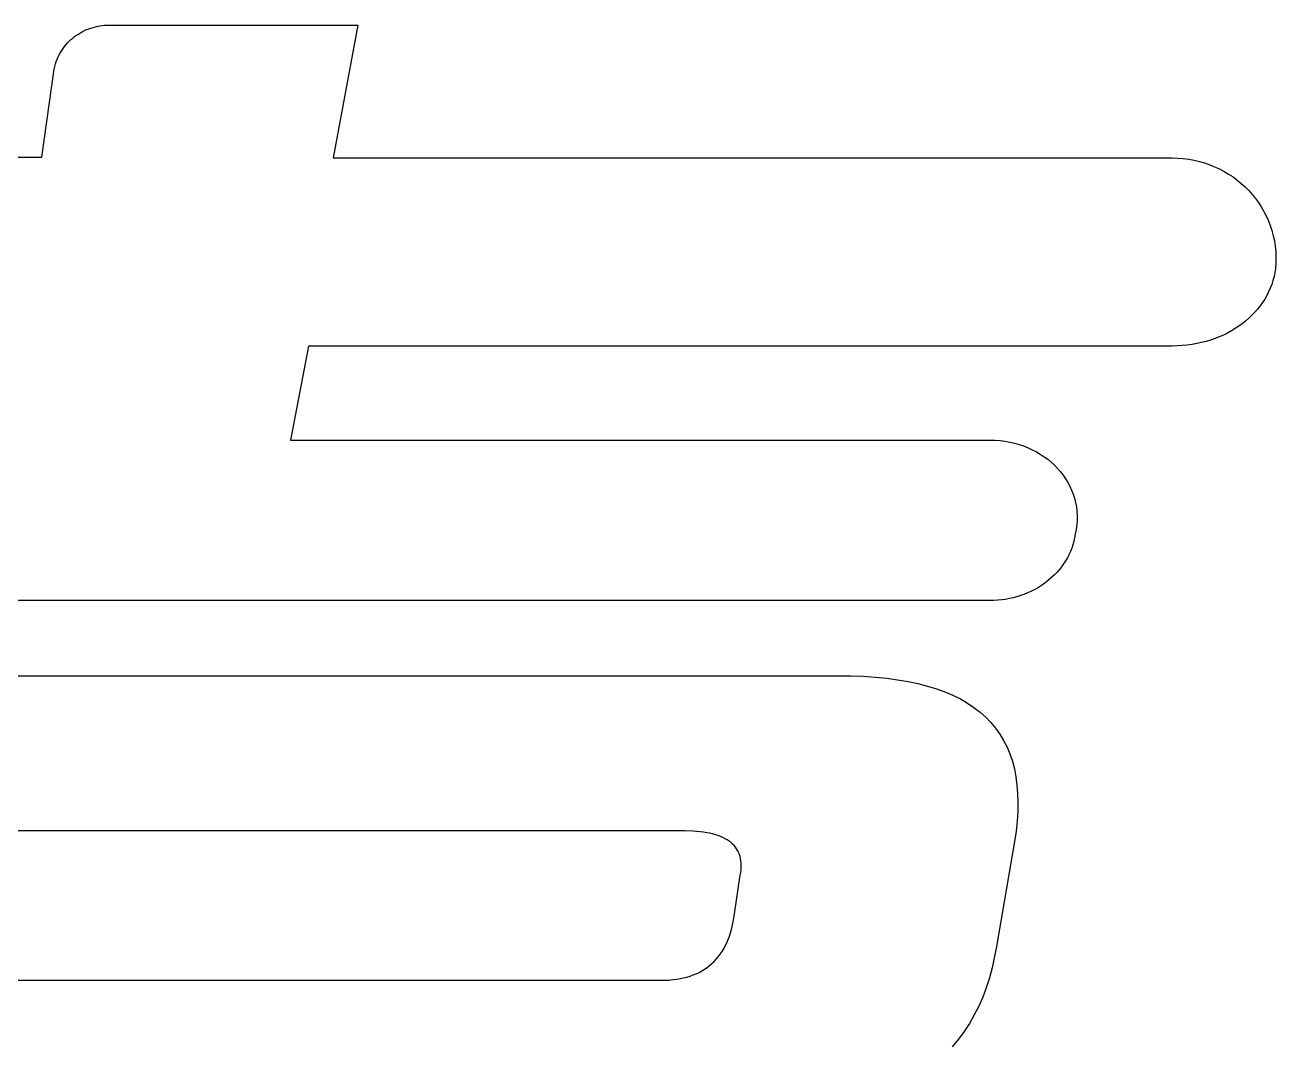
# Model space of a CAD drawing. Header units: millimetres. Extents: x 6 to 276, y -192 to -5.
# Drawn here: x 123.072 to 125.824, y -188.848 to -186.609 of the extents above; entities that cross this region are included whole.
import ezdxf

# ---------------------------------------------------------------- set-up
doc = ezdxf.new("R2010")
doc.units = ezdxf.units.MM
doc.layers.add('BLUETHIRTYONE', color=171, linetype='CONTINUOUS')
doc.layers.add('RED', color=14, linetype='CONTINUOUS')

msp = doc.modelspace()

# ---------------------------------------------------------------- linework, layer by layer
at = {"layer": 'BLUETHIRTYONE', "linetype": 'CONTINUOUS'}
for p, q in [((123.2218, -186.6142), (123.2267, -186.6128)), ((123.2267, -186.6128), (123.2317, -186.6117)), ((123.2317, -186.6117), (123.2367, -186.6108)), ((123.2367, -186.6108), (123.2417, -186.6101)), ((123.2417, -186.6101), (123.2468, -186.6095)), ((123.2468, -186.6095), (123.2519, -186.6092)), ((123.2519, -186.6092), (123.257, -186.6091)), ((123.257, -186.6091), (123.804, -186.6091)), ((123.804, -186.6091), (123.7497, -186.9014)), ((123.1728, -186.6413), (123.1767, -186.6379)), ((123.1767, -186.6379), (123.1808, -186.6347)), ((123.1808, -186.6347), (123.1849, -186.6317)), ((123.1849, -186.6317), (123.1892, -186.6289)), ((123.1892, -186.6289), (123.1936, -186.6262)), ((123.1936, -186.6262), (123.1981, -186.6237)), ((123.1981, -186.6237), (123.2027, -186.6214)), ((123.2027, -186.6214), (123.2074, -186.6193)), ((123.2074, -186.6193), (123.2121, -186.6174)), ((123.2121, -186.6174), (123.2169, -186.6157)), ((123.2169, -186.6157), (123.2218, -186.6142)), ((123.1497, -186.6697), (123.1525, -186.6652)), ((123.1525, -186.6652), (123.1554, -186.6608)), ((123.1554, -186.6608), (123.1586, -186.6565)), ((123.1586, -186.6565), (123.1619, -186.6525)), ((123.1619, -186.6525), (123.1654, -186.6486)), ((123.1654, -186.6486), (123.169, -186.6449)), ((123.169, -186.6449), (123.1728, -186.6413)), ((123.1372, -186.7003), (123.1387, -186.6948)), ((123.1387, -186.6948), (123.1405, -186.6895)), ((123.1405, -186.6895), (123.1425, -186.6843)), ((123.1425, -186.6843), (123.1447, -186.6793)), ((123.1447, -186.6793), (123.1471, -186.6744)), ((123.1471, -186.6744), (123.1497, -186.6697)), ((123.1087, -186.8995), (123.1359, -186.7059)), ((123.1359, -186.7059), (123.1372, -186.7003)), ((121.0502, -186.8995), (123.1087, -186.8995)), ((123.7497, -186.9014), (125.5952, -186.9014)), ((125.5952, -186.9014), (125.6077, -186.9017)), ((125.6077, -186.9017), (125.6199, -186.9027)), ((125.6199, -186.9027), (125.632, -186.9042)), ((125.632, -186.9042), (125.6439, -186.9064)), ((125.6439, -186.9064), (125.6555, -186.9091)), ((125.6555, -186.9091), (125.6669, -186.9124)), ((125.6669, -186.9124), (125.6781, -186.9163)), ((125.6781, -186.9163), (125.6889, -186.9207)), ((125.6889, -186.9207), (125.6995, -186.9256)), ((125.6995, -186.9256), (125.7097, -186.931)), ((125.7097, -186.931), (125.7197, -186.9369)), ((125.7197, -186.9369), (125.7293, -186.9432)), ((125.7293, -186.9432), (125.7385, -186.95)), ((125.7385, -186.95), (125.7473, -186.9573)), ((125.7473, -186.9573), (125.7558, -186.965)), ((125.7558, -186.965), (125.7638, -186.973)), ((125.7638, -186.973), (125.7714, -186.9815)), ((125.7714, -186.9815), (125.7786, -186.9903)), ((125.7786, -186.9903), (125.7853, -186.9995)), ((125.7853, -186.9995), (125.7915, -187.0091)), ((125.7915, -187.0091), (125.7973, -187.0189)), ((125.7973, -187.0189), (125.8025, -187.0291)), ((125.8025, -187.0291), (125.8072, -187.0396)), ((125.8072, -187.0396), (125.8113, -187.0503)), ((125.8113, -187.0503), (125.8149, -187.0613)), ((125.8149, -187.0613), (125.8179, -187.0726)), ((125.8179, -187.0726), (125.8203, -187.0841)), ((125.8203, -187.0841), (125.8221, -187.0958)), ((125.8221, -187.0958), (125.8233, -187.1076)), ((125.8233, -187.1076), (125.8238, -187.1197)), ((125.8236, -187.1319), (125.8228, -187.1443)), ((125.8238, -187.1197), (125.8236, -187.1319)), ((125.8195, -187.1622), (125.8172, -187.1709)), ((125.8214, -187.1533), (125.8195, -187.1622)), ((125.8228, -187.1443), (125.8214, -187.1533)), ((125.8112, -187.1878), (125.8075, -187.196)), ((125.8144, -187.1795), (125.8112, -187.1878)), ((125.8172, -187.1709), (125.8144, -187.1795)), ((125.799, -187.2119), (125.7941, -187.2195)), ((125.8035, -187.204), (125.799, -187.2119)), ((125.8075, -187.196), (125.8035, -187.204)), ((125.7772, -187.2409), (125.7709, -187.2476)), ((125.7832, -187.234), (125.7772, -187.2409)), ((125.7889, -187.2268), (125.7832, -187.234)), ((125.7941, -187.2195), (125.7889, -187.2268)), ((125.742, -187.2716), (125.734, -187.2769)), ((125.7497, -187.266), (125.742, -187.2716)), ((125.7571, -187.2602), (125.7497, -187.266)), ((125.7641, -187.254), (125.7571, -187.2602)), ((125.7709, -187.2476), (125.7641, -187.254)), ((125.6898, -187.2987), (125.6801, -187.3021)), ((125.6991, -187.295), (125.6898, -187.2987)), ((125.7083, -187.291), (125.6991, -187.295)), ((125.7171, -187.2866), (125.7083, -187.291)), ((125.7257, -187.2819), (125.7171, -187.2866)), ((125.734, -187.2769), (125.7257, -187.2819)), ((123.6954, -187.3151), (123.6557, -187.522)), ((125.5952, -187.3151), (123.6954, -187.3151)), ((125.6065, -187.3149), (125.5952, -187.3151)), ((125.6176, -187.3143), (125.6065, -187.3149)), ((125.6285, -187.3132), (125.6176, -187.3143)), ((125.6393, -187.3118), (125.6285, -187.3132)), ((125.6498, -187.3099), (125.6393, -187.3118)), ((125.6601, -187.3077), (125.6498, -187.3099)), ((125.6702, -187.3051), (125.6601, -187.3077)), ((125.6801, -187.3021), (125.6702, -187.3051)), ((123.6557, -187.522), (125.1944, -187.522)), ((125.1944, -187.522), (125.2057, -187.5223)), ((125.2057, -187.5223), (125.2167, -187.5231)), ((125.2167, -187.5231), (125.2276, -187.5245)), ((125.2276, -187.5245), (125.2383, -187.5264)), ((125.2383, -187.5264), (125.2487, -187.5288)), ((125.2487, -187.5288), (125.2588, -187.5317)), ((125.2588, -187.5317), (125.2687, -187.535)), ((125.2687, -187.535), (125.2784, -187.5389)), ((125.2784, -187.5389), (125.2877, -187.5431)), ((125.2877, -187.5431), (125.2967, -187.5478)), ((125.2967, -187.5478), (125.3053, -187.5529)), ((125.3053, -187.5529), (125.3137, -187.5585)), ((125.3137, -187.5585), (125.3216, -187.5643)), ((125.3216, -187.5643), (125.3292, -187.5706)), ((125.3292, -187.5706), (125.3364, -187.5772)), ((125.3364, -187.5772), (125.3431, -187.5842)), ((125.3431, -187.5842), (125.3495, -187.5915)), ((125.3495, -187.5915), (125.3554, -187.599)), ((125.3554, -187.599), (125.3608, -187.6069)), ((125.3608, -187.6069), (125.3658, -187.6151)), ((125.3658, -187.6151), (125.3702, -187.6235)), ((125.3702, -187.6235), (125.3742, -187.6321)), ((125.3742, -187.6321), (125.3776, -187.641)), ((125.3776, -187.641), (125.3805, -187.6501)), ((125.3805, -187.6501), (125.3829, -187.6594)), ((125.3829, -187.6594), (125.3846, -187.6689)), ((125.3846, -187.6689), (125.3858, -187.6786)), ((125.3858, -187.6786), (125.3864, -187.6884)), ((125.3856, -187.7084), (125.3843, -187.7186)), ((125.3863, -187.6984), (125.3856, -187.7084)), ((125.3864, -187.6884), (125.3863, -187.6984)), ((125.3809, -187.7368), (125.3791, -187.7446)), ((125.3823, -187.7289), (125.3809, -187.7368)), ((125.3843, -187.7186), (125.3823, -187.7289)), ((125.3716, -187.767), (125.3683, -187.7741)), ((125.3745, -187.7597), (125.3716, -187.767)), ((125.377, -187.7522), (125.3745, -187.7597)), ((125.3791, -187.7446), (125.377, -187.7522)), ((125.3566, -187.7943), (125.3521, -187.8006)), ((125.3609, -187.7878), (125.3566, -187.7943)), ((125.3648, -187.781), (125.3609, -187.7878)), ((125.3683, -187.7741), (125.3648, -187.781)), ((125.331, -187.8238), (125.3251, -187.829)), ((125.3367, -187.8184), (125.331, -187.8238)), ((125.3421, -187.8127), (125.3367, -187.8184)), ((125.3472, -187.8068), (125.3421, -187.8127)), ((125.3521, -187.8006), (125.3472, -187.8068)), ((125.2918, -187.8513), (125.2845, -187.855)), ((125.2989, -187.8474), (125.2918, -187.8513)), ((125.3058, -187.8432), (125.2989, -187.8474)), ((125.3124, -187.8387), (125.3058, -187.8432)), ((125.3189, -187.834), (125.3124, -187.8387)), ((125.3251, -187.829), (125.3189, -187.834)), ((125.1944, -187.875), (121.3425, -187.875)), ((125.2032, -187.8749), (125.1944, -187.875)), ((125.2118, -187.8743), (125.2032, -187.8749)), ((125.2204, -187.8735), (125.2118, -187.8743)), ((125.2289, -187.8723), (125.2204, -187.8735)), ((125.2373, -187.8707), (125.2289, -187.8723)), ((125.2455, -187.8689), (125.2373, -187.8707)), ((125.2537, -187.8667), (125.2455, -187.8689)), ((125.2616, -187.8642), (125.2537, -187.8667)), ((125.2694, -187.8614), (125.2616, -187.8642)), ((125.2771, -187.8583), (125.2694, -187.8614)), ((125.2845, -187.855), (125.2771, -187.8583)), ((121.5701, -188.0402), (124.8603, -188.0402)), ((124.8603, -188.0402), (124.8888, -188.0405)), ((124.8888, -188.0405), (124.9161, -188.0416)), ((124.9161, -188.0416), (124.9423, -188.0434)), ((124.9423, -188.0434), (124.9674, -188.0459)), ((124.9674, -188.0459), (124.9914, -188.0491)), ((124.9914, -188.0491), (125.0143, -188.053)), ((125.0143, -188.053), (125.0362, -188.0576)), ((125.0362, -188.0576), (125.057, -188.0629)), ((125.057, -188.0629), (125.0767, -188.069)), ((125.0767, -188.069), (125.0953, -188.0757)), ((125.0953, -188.0757), (125.1129, -188.0832)), ((125.1129, -188.0832), (125.1295, -188.0914)), ((125.1295, -188.0914), (125.145, -188.1003)), ((125.145, -188.1003), (125.1594, -188.1099)), ((125.1594, -188.1099), (125.1728, -188.1202)), ((125.1728, -188.1202), (125.1853, -188.1313)), ((125.1853, -188.1313), (125.1966, -188.143)), ((125.1966, -188.143), (125.207, -188.1555)), ((125.207, -188.1555), (125.2164, -188.1686)), ((125.2164, -188.1686), (125.2247, -188.1825)), ((125.2247, -188.1825), (125.2321, -188.1971)), ((125.2321, -188.1971), (125.2384, -188.2124)), ((125.2384, -188.2124), (125.2438, -188.2284)), ((125.2438, -188.2284), (125.2482, -188.2451)), ((125.2482, -188.2451), (125.2516, -188.2626)), ((125.2516, -188.2626), (125.254, -188.2807)), ((125.254, -188.2807), (125.2555, -188.2996)), ((125.2555, -188.2996), (125.256, -188.3192)), ((125.256, -188.3192), (125.2556, -188.3394)), ((125.2556, -188.3394), (125.2542, -188.3604)), ((125.2542, -188.3604), (125.2519, -188.3821)), ((124.5242, -188.3818), (121.7956, -188.3818)), ((124.5412, -188.3822), (124.5242, -188.3818)), ((124.5569, -188.3835), (124.5412, -188.3822)), ((124.5643, -188.3844), (124.5569, -188.3835)), ((124.5714, -188.3855), (124.5643, -188.3844)), ((124.5781, -188.3868), (124.5714, -188.3855)), ((124.5845, -188.3884), (124.5781, -188.3868)), ((124.5907, -188.3901), (124.5845, -188.3884)), ((124.5965, -188.392), (124.5907, -188.3901)), ((124.602, -188.3941), (124.5965, -188.392)), ((124.6071, -188.3964), (124.602, -188.3941)), ((124.612, -188.3989), (124.6071, -188.3964)), ((124.6165, -188.4015), (124.612, -188.3989)), ((124.6208, -188.4044), (124.6165, -188.4015)), ((125.2519, -188.3821), (125.2487, -188.4046)), ((124.6247, -188.4074), (124.6208, -188.4044)), ((124.6283, -188.4106), (124.6247, -188.4074)), ((124.6316, -188.414), (124.6283, -188.4106)), ((124.6346, -188.4175), (124.6316, -188.414)), ((124.6373, -188.4213), (124.6346, -188.4175)), ((124.6396, -188.4252), (124.6373, -188.4213)), ((124.6417, -188.4292), (124.6396, -188.4252)), ((124.6435, -188.4334), (124.6417, -188.4292)), ((125.2487, -188.4046), (125.209, -188.6361)), ((124.6449, -188.4378), (124.6435, -188.4334)), ((124.646, -188.4424), (124.6449, -188.4378)), ((124.6468, -188.4471), (124.646, -188.4424)), ((124.6474, -188.452), (124.6468, -188.4471)), ((124.6476, -188.457), (124.6474, -188.452)), ((124.6328, -188.564), (124.6453, -188.4786)), ((124.6453, -188.4786), (124.6463, -188.473)), ((124.6463, -188.473), (124.647, -188.4675)), ((124.647, -188.4675), (124.6475, -188.4622)), ((124.6475, -188.4622), (124.6476, -188.457)), ((124.6299, -188.5816), (124.6328, -188.564)), ((124.6261, -188.5981), (124.6299, -188.5816)), ((124.6156, -188.6277), (124.6186, -188.6207)), ((124.6186, -188.6207), (124.6214, -188.6134)), ((124.6214, -188.6134), (124.6261, -188.5981)), ((124.6012, -188.6528), (124.6052, -188.6469)), ((124.6052, -188.6469), (124.6089, -188.6408)), ((124.6089, -188.6408), (124.6124, -188.6344)), ((124.6124, -188.6344), (124.6156, -188.6277)), ((125.209, -188.6361), (125.1997, -188.6827)), ((124.5778, -188.6778), (124.5829, -188.6734)), ((124.5829, -188.6734), (124.5879, -188.6686)), ((124.5879, -188.6686), (124.5925, -188.6636)), ((124.5925, -188.6636), (124.597, -188.6583)), ((124.597, -188.6583), (124.6012, -188.6528)), ((124.5207, -188.7049), (124.528, -188.7031)), ((124.528, -188.7031), (124.535, -188.7009)), ((124.535, -188.7009), (124.5418, -188.6985)), ((124.5418, -188.6985), (124.5484, -188.6957)), ((124.5484, -188.6957), (124.5548, -188.6927)), ((124.5548, -188.6927), (124.5609, -188.6894)), ((124.5609, -188.6894), (124.5668, -188.6858)), ((124.5668, -188.6858), (124.5724, -188.682)), ((124.5724, -188.682), (124.5778, -188.6778)), ((125.1997, -188.6827), (125.1936, -188.7049)), ((121.7434, -188.7101), (124.472, -188.7101)), ((124.472, -188.7101), (124.4807, -188.71)), ((124.4807, -188.71), (124.4892, -188.7096)), ((124.4892, -188.7096), (124.4974, -188.7088)), ((124.4974, -188.7088), (124.5054, -188.7078)), ((124.5054, -188.7078), (124.5132, -188.7065)), ((124.5132, -188.7065), (124.5207, -188.7049)), ((125.1866, -188.7264), (125.1787, -188.7471)), ((125.1936, -188.7049), (125.1866, -188.7264)), ((125.1787, -188.7471), (125.1698, -188.7672)), ((125.16, -188.7864), (125.1493, -188.805)), ((125.1698, -188.7672), (125.16, -188.7864)), ((125.1493, -188.805), (125.1377, -188.8228)), ((125.1251, -188.8399), (125.1116, -188.8562)), ((125.1377, -188.8228), (125.1251, -188.8399))]:
    msp.add_line(p, q, dxfattribs=at)
at = {"layer": 'RED', "linetype": 'CONTINUOUS'}
for p, q in [((123.2218, -186.6142), (123.2267, -186.6128)), ((123.2267, -186.6128), (123.2317, -186.6117)), ((123.2317, -186.6117), (123.2367, -186.6108)), ((123.2367, -186.6108), (123.2417, -186.6101)), ((123.2417, -186.6101), (123.2468, -186.6095)), ((123.2468, -186.6095), (123.2519, -186.6092)), ((123.2519, -186.6092), (123.257, -186.6091)), ((123.257, -186.6091), (123.804, -186.6091)), ((123.804, -186.6091), (123.7497, -186.9014)), ((123.1728, -186.6413), (123.1767, -186.6379)), ((123.1767, -186.6379), (123.1808, -186.6347)), ((123.1808, -186.6347), (123.1849, -186.6317)), ((123.1849, -186.6317), (123.1892, -186.6289)), ((123.1892, -186.6289), (123.1936, -186.6262)), ((123.1936, -186.6262), (123.1981, -186.6237)), ((123.1981, -186.6237), (123.2027, -186.6214)), ((123.2027, -186.6214), (123.2074, -186.6193)), ((123.2074, -186.6193), (123.2121, -186.6174)), ((123.2121, -186.6174), (123.2169, -186.6157)), ((123.2169, -186.6157), (123.2218, -186.6142)), ((123.1497, -186.6697), (123.1525, -186.6652)), ((123.1525, -186.6652), (123.1554, -186.6608)), ((123.1554, -186.6608), (123.1586, -186.6565)), ((123.1586, -186.6565), (123.1619, -186.6525)), ((123.1619, -186.6525), (123.1654, -186.6486)), ((123.1654, -186.6486), (123.169, -186.6449)), ((123.169, -186.6449), (123.1728, -186.6413)), ((123.1372, -186.7003), (123.1387, -186.6948)), ((123.1387, -186.6948), (123.1405, -186.6895)), ((123.1405, -186.6895), (123.1425, -186.6843)), ((123.1425, -186.6843), (123.1447, -186.6793)), ((123.1447, -186.6793), (123.1471, -186.6744)), ((123.1471, -186.6744), (123.1497, -186.6697)), ((123.1087, -186.8995), (123.1359, -186.7059)), ((123.1359, -186.7059), (123.1372, -186.7003)), ((121.0502, -186.8995), (123.1087, -186.8995)), ((123.7497, -186.9014), (125.5952, -186.9014)), ((125.5952, -186.9014), (125.6077, -186.9017)), ((125.6077, -186.9017), (125.6199, -186.9027)), ((125.6199, -186.9027), (125.632, -186.9042)), ((125.632, -186.9042), (125.6439, -186.9064)), ((125.6439, -186.9064), (125.6555, -186.9091)), ((125.6555, -186.9091), (125.6669, -186.9124)), ((125.6669, -186.9124), (125.6781, -186.9163)), ((125.6781, -186.9163), (125.6889, -186.9207)), ((125.6889, -186.9207), (125.6995, -186.9256)), ((125.6995, -186.9256), (125.7097, -186.931)), ((125.7097, -186.931), (125.7197, -186.9369)), ((125.7197, -186.9369), (125.7293, -186.9432)), ((125.7293, -186.9432), (125.7385, -186.95)), ((125.7385, -186.95), (125.7473, -186.9573)), ((125.7473, -186.9573), (125.7558, -186.965)), ((125.7558, -186.965), (125.7638, -186.973)), ((125.7638, -186.973), (125.7714, -186.9815)), ((125.7714, -186.9815), (125.7786, -186.9903)), ((125.7786, -186.9903), (125.7853, -186.9995)), ((125.7853, -186.9995), (125.7915, -187.0091)), ((125.7915, -187.0091), (125.7973, -187.0189)), ((125.7973, -187.0189), (125.8025, -187.0291)), ((125.8025, -187.0291), (125.8072, -187.0396)), ((125.8072, -187.0396), (125.8113, -187.0503)), ((125.8113, -187.0503), (125.8149, -187.0613)), ((125.8149, -187.0613), (125.8179, -187.0726)), ((125.8179, -187.0726), (125.8203, -187.0841)), ((125.8203, -187.0841), (125.8221, -187.0958)), ((125.8221, -187.0958), (125.8233, -187.1076)), ((125.8233, -187.1076), (125.8238, -187.1197)), ((125.8236, -187.1319), (125.8228, -187.1443)), ((125.8238, -187.1197), (125.8236, -187.1319)), ((125.8195, -187.1622), (125.8172, -187.1709)), ((125.8214, -187.1533), (125.8195, -187.1622)), ((125.8228, -187.1443), (125.8214, -187.1533)), ((125.8112, -187.1878), (125.8075, -187.196)), ((125.8144, -187.1795), (125.8112, -187.1878)), ((125.8172, -187.1709), (125.8144, -187.1795)), ((125.799, -187.2119), (125.7941, -187.2195)), ((125.8035, -187.204), (125.799, -187.2119)), ((125.8075, -187.196), (125.8035, -187.204)), ((125.7772, -187.2409), (125.7709, -187.2476)), ((125.7832, -187.234), (125.7772, -187.2409)), ((125.7889, -187.2268), (125.7832, -187.234)), ((125.7941, -187.2195), (125.7889, -187.2268)), ((125.742, -187.2716), (125.734, -187.2769)), ((125.7497, -187.266), (125.742, -187.2716)), ((125.7571, -187.2602), (125.7497, -187.266)), ((125.7641, -187.254), (125.7571, -187.2602)), ((125.7709, -187.2476), (125.7641, -187.254)), ((125.6898, -187.2987), (125.6801, -187.3021)), ((125.6991, -187.295), (125.6898, -187.2987)), ((125.7083, -187.291), (125.6991, -187.295)), ((125.7171, -187.2866), (125.7083, -187.291)), ((125.7257, -187.2819), (125.7171, -187.2866)), ((125.734, -187.2769), (125.7257, -187.2819)), ((123.6954, -187.3151), (123.6557, -187.522)), ((125.5952, -187.3151), (123.6954, -187.3151)), ((125.6065, -187.3149), (125.5952, -187.3151)), ((125.6176, -187.3143), (125.6065, -187.3149)), ((125.6285, -187.3132), (125.6176, -187.3143)), ((125.6393, -187.3118), (125.6285, -187.3132)), ((125.6498, -187.3099), (125.6393, -187.3118)), ((125.6601, -187.3077), (125.6498, -187.3099)), ((125.6702, -187.3051), (125.6601, -187.3077)), ((125.6801, -187.3021), (125.6702, -187.3051)), ((123.6557, -187.522), (125.1944, -187.522)), ((125.1944, -187.522), (125.2057, -187.5223)), ((125.2057, -187.5223), (125.2167, -187.5231)), ((125.2167, -187.5231), (125.2276, -187.5245)), ((125.2276, -187.5245), (125.2383, -187.5264)), ((125.2383, -187.5264), (125.2487, -187.5288)), ((125.2487, -187.5288), (125.2588, -187.5317)), ((125.2588, -187.5317), (125.2687, -187.535)), ((125.2687, -187.535), (125.2784, -187.5389)), ((125.2784, -187.5389), (125.2877, -187.5431)), ((125.2877, -187.5431), (125.2967, -187.5478)), ((125.2967, -187.5478), (125.3053, -187.5529)), ((125.3053, -187.5529), (125.3137, -187.5585)), ((125.3137, -187.5585), (125.3216, -187.5643)), ((125.3216, -187.5643), (125.3292, -187.5706)), ((125.3292, -187.5706), (125.3364, -187.5772)), ((125.3364, -187.5772), (125.3431, -187.5842)), ((125.3431, -187.5842), (125.3495, -187.5915)), ((125.3495, -187.5915), (125.3554, -187.599)), ((125.3554, -187.599), (125.3608, -187.6069)), ((125.3608, -187.6069), (125.3658, -187.6151)), ((125.3658, -187.6151), (125.3702, -187.6235)), ((125.3702, -187.6235), (125.3742, -187.6321)), ((125.3742, -187.6321), (125.3776, -187.641)), ((125.3776, -187.641), (125.3805, -187.6501)), ((125.3805, -187.6501), (125.3829, -187.6594)), ((125.3829, -187.6594), (125.3846, -187.6689)), ((125.3846, -187.6689), (125.3858, -187.6786)), ((125.3858, -187.6786), (125.3864, -187.6884)), ((125.3856, -187.7084), (125.3843, -187.7186)), ((125.3863, -187.6984), (125.3856, -187.7084)), ((125.3864, -187.6884), (125.3863, -187.6984)), ((125.3809, -187.7368), (125.3791, -187.7446)), ((125.3823, -187.7289), (125.3809, -187.7368)), ((125.3843, -187.7186), (125.3823, -187.7289)), ((125.3716, -187.767), (125.3683, -187.7741)), ((125.3745, -187.7597), (125.3716, -187.767)), ((125.377, -187.7522), (125.3745, -187.7597)), ((125.3791, -187.7446), (125.377, -187.7522)), ((125.3566, -187.7943), (125.3521, -187.8006)), ((125.3609, -187.7878), (125.3566, -187.7943)), ((125.3648, -187.781), (125.3609, -187.7878)), ((125.3683, -187.7741), (125.3648, -187.781)), ((125.331, -187.8238), (125.3251, -187.829)), ((125.3367, -187.8184), (125.331, -187.8238)), ((125.3421, -187.8127), (125.3367, -187.8184)), ((125.3472, -187.8068), (125.3421, -187.8127)), ((125.3521, -187.8006), (125.3472, -187.8068)), ((125.2918, -187.8513), (125.2845, -187.855)), ((125.2989, -187.8474), (125.2918, -187.8513)), ((125.3058, -187.8432), (125.2989, -187.8474)), ((125.3124, -187.8387), (125.3058, -187.8432)), ((125.3189, -187.834), (125.3124, -187.8387)), ((125.3251, -187.829), (125.3189, -187.834)), ((125.1944, -187.875), (121.3425, -187.875)), ((125.2032, -187.8749), (125.1944, -187.875)), ((125.2118, -187.8743), (125.2032, -187.8749)), ((125.2204, -187.8735), (125.2118, -187.8743)), ((125.2289, -187.8723), (125.2204, -187.8735)), ((125.2373, -187.8707), (125.2289, -187.8723)), ((125.2455, -187.8689), (125.2373, -187.8707)), ((125.2537, -187.8667), (125.2455, -187.8689)), ((125.2616, -187.8642), (125.2537, -187.8667)), ((125.2694, -187.8614), (125.2616, -187.8642)), ((125.2771, -187.8583), (125.2694, -187.8614)), ((125.2845, -187.855), (125.2771, -187.8583)), ((121.5701, -188.0402), (124.8603, -188.0402)), ((124.8603, -188.0402), (124.8888, -188.0405)), ((124.8888, -188.0405), (124.9161, -188.0416)), ((124.9161, -188.0416), (124.9423, -188.0434)), ((124.9423, -188.0434), (124.9674, -188.0459)), ((124.9674, -188.0459), (124.9914, -188.0491)), ((124.9914, -188.0491), (125.0143, -188.053)), ((125.0143, -188.053), (125.0362, -188.0576)), ((125.0362, -188.0576), (125.057, -188.0629)), ((125.057, -188.0629), (125.0767, -188.069)), ((125.0767, -188.069), (125.0953, -188.0757)), ((125.0953, -188.0757), (125.1129, -188.0832)), ((125.1129, -188.0832), (125.1295, -188.0914)), ((125.1295, -188.0914), (125.145, -188.1003)), ((125.145, -188.1003), (125.1594, -188.1099)), ((125.1594, -188.1099), (125.1728, -188.1202)), ((125.1728, -188.1202), (125.1853, -188.1313)), ((125.1853, -188.1313), (125.1966, -188.143)), ((125.1966, -188.143), (125.207, -188.1555)), ((125.207, -188.1555), (125.2164, -188.1686)), ((125.2164, -188.1686), (125.2247, -188.1825)), ((125.2247, -188.1825), (125.2321, -188.1971)), ((125.2321, -188.1971), (125.2384, -188.2124)), ((125.2384, -188.2124), (125.2438, -188.2284)), ((125.2438, -188.2284), (125.2482, -188.2451)), ((125.2482, -188.2451), (125.2516, -188.2626)), ((125.2516, -188.2626), (125.254, -188.2807)), ((125.254, -188.2807), (125.2555, -188.2996)), ((125.2555, -188.2996), (125.256, -188.3192)), ((125.256, -188.3192), (125.2556, -188.3394)), ((125.2556, -188.3394), (125.2542, -188.3604)), ((125.2542, -188.3604), (125.2519, -188.3821)), ((124.5242, -188.3818), (121.7956, -188.3818)), ((124.5412, -188.3822), (124.5242, -188.3818)), ((124.5569, -188.3835), (124.5412, -188.3822)), ((124.5643, -188.3844), (124.5569, -188.3835)), ((124.5714, -188.3855), (124.5643, -188.3844)), ((124.5781, -188.3868), (124.5714, -188.3855)), ((124.5845, -188.3884), (124.5781, -188.3868)), ((124.5907, -188.3901), (124.5845, -188.3884)), ((124.5965, -188.392), (124.5907, -188.3901)), ((124.602, -188.3941), (124.5965, -188.392)), ((124.6071, -188.3964), (124.602, -188.3941)), ((124.612, -188.3989), (124.6071, -188.3964)), ((124.6165, -188.4015), (124.612, -188.3989)), ((124.6208, -188.4044), (124.6165, -188.4015)), ((125.2519, -188.3821), (125.2487, -188.4046)), ((124.6247, -188.4074), (124.6208, -188.4044)), ((124.6283, -188.4106), (124.6247, -188.4074)), ((124.6316, -188.414), (124.6283, -188.4106)), ((124.6346, -188.4175), (124.6316, -188.414)), ((124.6373, -188.4213), (124.6346, -188.4175)), ((124.6396, -188.4252), (124.6373, -188.4213)), ((124.6417, -188.4292), (124.6396, -188.4252)), ((124.6435, -188.4334), (124.6417, -188.4292)), ((125.2487, -188.4046), (125.209, -188.6361)), ((124.6449, -188.4378), (124.6435, -188.4334)), ((124.646, -188.4424), (124.6449, -188.4378)), ((124.6468, -188.4471), (124.646, -188.4424)), ((124.6474, -188.452), (124.6468, -188.4471)), ((124.6476, -188.457), (124.6474, -188.452)), ((124.6328, -188.564), (124.6453, -188.4786)), ((124.6453, -188.4786), (124.6463, -188.473)), ((124.6463, -188.473), (124.647, -188.4675)), ((124.647, -188.4675), (124.6475, -188.4622)), ((124.6475, -188.4622), (124.6476, -188.457)), ((124.6299, -188.5816), (124.6328, -188.564)), ((124.6261, -188.5981), (124.6299, -188.5816)), ((124.6156, -188.6277), (124.6186, -188.6207)), ((124.6186, -188.6207), (124.6214, -188.6134)), ((124.6214, -188.6134), (124.6261, -188.5981)), ((124.6012, -188.6528), (124.6052, -188.6469)), ((124.6052, -188.6469), (124.6089, -188.6408)), ((124.6089, -188.6408), (124.6124, -188.6344)), ((124.6124, -188.6344), (124.6156, -188.6277)), ((125.209, -188.6361), (125.1997, -188.6827)), ((124.5778, -188.6778), (124.5829, -188.6734)), ((124.5829, -188.6734), (124.5879, -188.6686)), ((124.5879, -188.6686), (124.5925, -188.6636)), ((124.5925, -188.6636), (124.597, -188.6583)), ((124.597, -188.6583), (124.6012, -188.6528)), ((124.5207, -188.7049), (124.528, -188.7031)), ((124.528, -188.7031), (124.535, -188.7009)), ((124.535, -188.7009), (124.5418, -188.6985)), ((124.5418, -188.6985), (124.5484, -188.6957)), ((124.5484, -188.6957), (124.5548, -188.6927)), ((124.5548, -188.6927), (124.5609, -188.6894)), ((124.5609, -188.6894), (124.5668, -188.6858)), ((124.5668, -188.6858), (124.5724, -188.682)), ((124.5724, -188.682), (124.5778, -188.6778)), ((125.1997, -188.6827), (125.1936, -188.7049)), ((121.7434, -188.7101), (124.472, -188.7101)), ((124.472, -188.7101), (124.4807, -188.71)), ((124.4807, -188.71), (124.4892, -188.7096)), ((124.4892, -188.7096), (124.4974, -188.7088)), ((124.4974, -188.7088), (124.5054, -188.7078)), ((124.5054, -188.7078), (124.5132, -188.7065)), ((124.5132, -188.7065), (124.5207, -188.7049)), ((125.1866, -188.7264), (125.1787, -188.7471)), ((125.1936, -188.7049), (125.1866, -188.7264)), ((125.1787, -188.7471), (125.1698, -188.7672)), ((125.16, -188.7864), (125.1493, -188.805)), ((125.1698, -188.7672), (125.16, -188.7864)), ((125.1493, -188.805), (125.1377, -188.8228)), ((125.1251, -188.8399), (125.1116, -188.8562)), ((125.1377, -188.8228), (125.1251, -188.8399))]:
    msp.add_line(p, q, dxfattribs=at)

doc.saveas('drawing.dxf')
